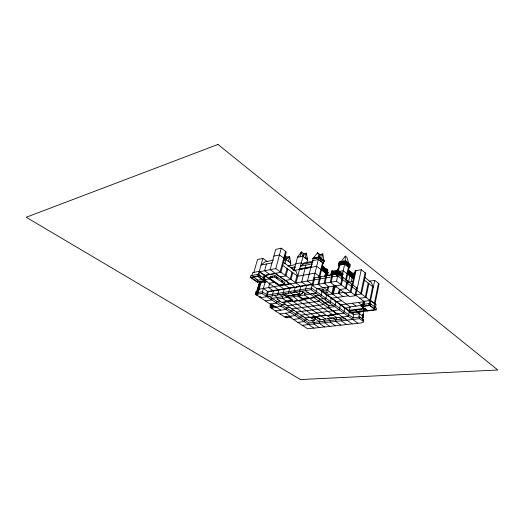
<?xml version="1.0" encoding="UTF-8"?>
<svg xmlns="http://www.w3.org/2000/svg" width="524" height="524" viewBox="0 0 524 524"><rect width="100%" height="100%" fill="white"/><g stroke="black" fill="none" stroke-linecap="round" stroke-linejoin="round"><path stroke-width="0.79" d="M345.277 261.397L345.303 256.105L347.071 257.507L348.827 264.194L349.698 264.037L350.36 264.555L349.927 266.493L349.272 267.024L344.825 263.539L340.607 264.306M357.073 311.957L362.687 316.051L362.398 318.769M333.244 285.691L333.146 286.549L334.076 287.237L336.519 286.857M327.408 274.563L327.88 272.218L327.245 271.74M365.274 308.793L350.045 310.719L349.685 312.402L350.576 313.051L376.088 309.9L376.435 308.171L370.173 303.442L361.495 304.588L361.134 306.311L367.416 310.974M378.439 283.301L374.326 303.704L371.162 301.3M374.948 303.619L374.254 307.077L375.367 307.916L376.055 304.464L370.71 300.396L363.283 301.398L362.562 304.844M374.988 304.208L379.094 283.818L374.719 280.353L369.492 281.172M374.529 308.728L374.876 306.998M368.569 305.348L368.922 303.606M369.859 300.311L372.669 286.595M369.374 303.946L370.082 300.481L337.698 275.886L259.197 289.189L258.456 288.698L257.428 288.875L256.524 292.13L256.026 291.803L255.574 293.433L257.795 294.907L256.511 295.117L255.522 294.468L255.981 292.837M374.719 280.353L370.534 300.822L369.027 301.025M370.71 300.396L370.003 303.868L371.215 304.785M376.088 309.9L369.82 305.184L370.173 303.442M362.13 318.71L363.748 310.909M362.759 314.655L363.309 314.158L362.765 316.666L362.687 316.051L363.466 316.339L362.674 317.446L362.241 317.131L362.687 316.051M362.543 318.703L362.818 317.374L362.241 317.131L362.791 316.634L363.44 316.83L363.309 314.158M362.647 319.43L363.335 316.103M260.428 297.717L311.086 289.707L358.102 323.347L362.071 322.732A3.491 1.336 12.1 0 0 363.237 321.35L362.877 321.016L363.139 319.293M362.877 321.016L359.621 318.664L359.968 316.987L353.032 317.806L311.511 287.984L267.351 295.051L262.445 291.763L258.293 292.451L257.061 291.632L256.026 291.803M362.366 306.154L362.726 304.424M363.178 304.758L363.898 301.32L355.246 294.816M363.289 306.029L363.649 304.3M365.339 296.879L368.208 283.104M364.101 304.641L364.815 301.195M368.876 283.635L366.021 297.396L359.824 298.261M358.875 317.118L360.04 311.57M360.761 293.401L365.13 272.749M331.961 274.825L330.231 282.266L349.469 296.564L355.691 295.674L361.265 269.69L355.108 270.751L352.121 284.414M352.678 319.463L353.739 314.492L318.134 288.737L318.716 288.645L322.05 291.062L321.467 291.148M354.99 295.15L356.569 287.781M354.211 276.672L354.499 275.375L353.111 275.126L353.621 275.519M352.593 284.742L350.982 292.137L344.753 293.06M352.744 285.646L356.025 270.587M352.095 310.843L350.497 311.04L349.377 310.234L350.104 306.868L323.622 287.532M349.357 311.322L348.277 316.319L320.171 319.686L315.252 316.319L315.173 316.647M351.807 275.631L352.095 274.334L352.966 274.19L353.477 274.583L353.052 276.534M344.93 308.119L343.829 313.136L337.476 313.922L328.397 307.49L334.757 306.645L335.904 301.588L341.759 300.776M352.03 275.742L352.456 273.79L351.067 273.541L350.785 274.838L351.656 274.694L351.146 274.294M351.146 281.951L352.39 276.292M352.541 276.135L352.966 274.19M352.397 277.543L352.534 276.895M352.678 276.246L353.104 274.294M350.268 291.606L351.886 284.204M353.562 276.927L353.988 274.982M347.851 281.126L346.207 288.554L339.978 289.503M349.456 273.744L349.888 271.792L349.017 271.943L348.722 273.246L349.6 273.096L349.069 272.683M349.757 274.039L350.032 272.735L348.486 271.537M349.973 274.144L350.405 272.192L349.888 271.792M348.447 282.443L350.183 274.589M350.189 275.84L350.333 275.192M350.484 274.543L350.916 272.591L350.045 272.742M351.001 274.943L351.427 272.991L350.916 272.591M351.512 275.342L351.945 273.39M348.558 265.419L348.991 263.48L347.052 262.799M345.545 280.229L348.755 265.851M348.755 267.096L348.899 266.447M349.043 265.799L349.187 265.157M340.443 304.87L339.316 309.907L300.894 315.166M353.779 277.851L347.602 273.351L347.458 274.006L353.635 278.506M349.266 265.976L349.698 264.037M346.22 280.74L349.416 266.375M347.746 273.954L347.89 273.305M347.825 273.528L348.408 270.915M345.486 288.01L347.137 280.582M348.925 273.338L349.364 271.386L348.696 270.869M346.423 263.742L346.862 261.797L345.991 261.961M347.844 264.862L348.283 262.917M336.546 317.21L335.602 321.441L341.045 325.234L346.436 324.461M303.272 299.59L292.949 301.431L303.986 299.813L303.593 299.145L326.649 315.586L337.476 313.922M343.908 263.513L344.347 261.574L343.679 261.044L342.748 261.221L342.532 263.336M341.183 276.128L341.327 275.467M343.679 261.044L343.233 262.989L344.386 262.996L344.314 262.17M341.471 276.083L341.321 276.744L342.231 277.432M341.622 275.421L342.146 273.109L340.895 273.692L342.067 273.489L342.971 274.183L342.146 273.109M342.277 274.792L341.858 276.652L342.827 273.633L341.949 273.777M344.969 262.884L342.421 274.176L342.971 274.183M344.386 262.996L344.609 260.873L345.48 260.71L344.825 263.539M342.532 274.262L343.043 273.856M339.323 289.346L338.465 293.139L343.109 296.564M341.936 277.484L342.382 276.77L340.639 284.375M345.709 263.186L346.148 261.24L345.48 260.71M339.362 293.008L340.22 289.209M343.05 277.465L341.373 284.925L316.968 288.776L312.055 285.233L318.33 259.504L323.269 263.127M338.89 273.332L339.342 271.347L338.465 271.498M340.607 262.852L340.685 263.677L340.901 261.561L341.825 261.391L341.379 263.33L342.454 262.511M338.681 276.633L339.166 274.504M339.578 273.856L340.03 271.871L339.342 271.347M341.825 261.391L342.493 261.915L342.198 263.205L341.53 262.681M340.259 274.38L340.711 272.395L339.834 272.546M343.462 263.166L343.606 262.517L344.537 262.347M340.895 274.91L341.393 272.919L340.711 272.395M315.363 296.276L328.784 305.813L328.319 307.83L296.315 312.081M326.649 315.586L326.727 315.258L331.188 318.369M336.546 272.46L336.847 271.137L336.159 270.613L335.229 270.777L334.771 272.762M331.816 293.512L333.375 286.72M336.637 272.434L337.174 270.122M338.38 265.118L338.524 264.476L344.89 263.31L349.783 267.142L349.639 267.79L344.746 263.958L338.38 265.118L339.5 265.989M330.14 303.344L331.306 298.267M337.731 270.292L339.185 263.945M336.447 276.102L336.932 273.973M332.517 294.029L334.43 285.698M338.386 274.504L337.214 273.613L337.456 272.513M337.967 270.345L338.046 270.017L336.873 270.22L336.794 270.554L337.967 270.345L338.884 271.052L338.956 270.718L338.052 269.965L337.299 273.174L331.482 274.176L331.116 273.397L331.659 271.091M339.035 264.594L338.674 263.827L339.12 261.895L339.984 261.731L339.539 263.67L340.685 263.677M339.526 264.908L339.676 264.26M339.762 263.841L339.906 263.199L340.829 263.028M339.755 265.085L338.262 271.583L343.2 270.725L353.34 278.552M339.899 264.437L340.05 263.788M333.402 293.892L334.96 287.1M338.203 272.808L338.733 270.489M339.984 261.731L340.652 262.255L340.358 263.546L339.683 263.022M355.691 295.674L336.474 281.244L338.183 273.757L313.837 277.943M293.957 269.867L294.678 266.991L295.405 267.522M331.161 282.108L332.891 274.668M333.84 272.925L334.299 270.941L333.369 271.104L332.91 273.083M335.707 272.598L336.159 270.613M320.157 319.182L319.188 323.341L324.644 327.042L329.825 326.301M320.282 319.201L320.171 319.686L316.797 317.282M327.1 290.073L327.808 287.041M325.463 299.997L326.655 294.901M331.482 274.176L331.64 273.521M328.692 286.805L327.808 290.591L321.946 291.495L320.734 296.61M331.987 273.246L332.524 270.941L333.212 271.465L333.094 271.956L332.406 271.432L331.541 271.589M331.967 274.517L332.124 273.856M332.354 274.026L332.504 273.371M317.472 317.197L317.917 318.081L318.592 317.996M327.631 274.491L328.148 272.284L327.271 271.622M319.044 318.88L319.155 318.396L318.481 318.481M319.607 319.286L319.719 318.802M324.664 276.724L326.033 270.928L325.417 270.463L325.26 271.137L326.033 269.061L325.417 268.596L324.245 268.805M325.849 272.899L326.013 272.225M282.344 302.283L309.442 320.976L314.773 320.334L315.507 317.236M304.968 317.963L315.703 316.627M325.581 276.39L326.426 272.808L327.114 272.264L321.88 268.321M325.83 275.879L324.087 283.268L328.993 286.877M326.701 274.032L327.71 269.736L326.766 269.022L325.594 269.231M325.004 283.117L326.747 275.722M327.88 272.218L327.356 274.425L325.928 274.085M322.719 266.015L323.911 266.919L323.832 267.253L322.28 266.094L323.688 266.683L322.784 269.271L323.406 269.742L323.858 269.009M324.317 270.155L324.801 268.131L324.186 267.659L323.406 269.742M325.417 268.596L324.939 270.62L324.022 270.207L324.48 269.48M324.644 270.672L324.801 269.998L324.186 269.533M318.775 277.707L322.555 262.583M303.507 299.479L314.361 297.553M326.956 272.938L321.428 269.048L321.264 269.729L326.799 273.613M317.013 288.724L315.939 293.178L297.678 295.975L301.516 298.647L308.269 297.639M319.791 276.921L318.029 284.257L322.935 287.833M323.125 263.153L319.869 276.718L315.009 273.122L297.684 276.194L282.731 265.426M302.355 298.523L303.311 299.184L314.937 297.468L315.343 295.765L319.692 295.117M308.603 324.566L308.983 322.981L269.113 296.237M308.702 317.498L310.3 317.302L310.221 317.623L282.351 298.313L283.386 294.357L284.054 294.252L283.923 294.743L284.598 294.639L284.466 295.136L285.141 295.032L285.01 295.523L285.685 295.418L285.56 295.916L286.235 295.811L286.104 296.309L286.785 296.204L286.654 296.702L287.335 296.597L287.204 297.095L291.599 300.121M322.732 265.963L321.664 269.231M318.933 284.106L320.688 276.764M321.291 259.629L321.212 259.956L322.81 253.904L319.895 254.487L317.505 252.653L313.372 258.234L314.577 257.179M311.086 289.707L312.343 284.552L307.457 281.015L311.669 263.991L312.153 264.358M318.481 259.478L318.887 257.795L323.793 261.542L323.393 263.218L318.481 259.478L312.645 260.605L313.057 258.935L318.887 257.795M319.09 257.52L319.254 256.852L324.513 260.88L324.349 261.548L319.09 257.52L312.671 258.777L312.841 258.109L319.254 256.852M312.946 285.089L314.721 277.792M312.789 260.579L311.125 267.312L299.106 269.546M308.42 292.693L304.85 293.243L304.431 294.94L336.808 317.695M297.979 295.89L277.019 299.132L277.451 297.488L274.425 295.444M305.911 265.085L301.667 281.997L306.56 285.501L305.289 290.623L314.937 297.468M299.577 291.527L300.855 286.438L275.768 268.616L259.681 271.714L258.732 275.107L260.611 276.397M306.795 262.747L307.529 259.832L306.389 253.151L303.73 253.688L301.352 251.893L297.455 257.317L294.062 270.476L293.99 269.637M299.165 295.464L300.056 290.761M299.099 295.719L299.459 294.285L294.37 290.728M305.151 258.044L306.389 253.151L302.761 256.249L297.455 257.317L298.673 256.288M295.962 282.96L303.73 253.688M293.938 292.418L295.228 287.362L270.142 269.696L275.696 249.391L281.283 248.179L286.327 251.913L280.91 272.27L264.273 275.375M282.259 302.61L292.556 300.776L293.034 301.103M300.101 256.786L301.352 251.893L302.761 256.249L307.529 259.832L306.815 257.651M295.222 282.436L296.944 275.67M292.759 272.65L291.003 279.443L285.377 280.425M294.128 269.205L293.787 270.528L316.679 266.284L329.386 275.827M288.383 293.296L289.674 288.272L284.787 284.853M287.204 297.095L287.886 296.99L288.187 295.824L299.217 294.121M288.062 297.403L288.423 295.995L299.459 294.285M290.257 278.912L292.019 272.113M287.781 269.061L285.993 275.879L280.366 276.895M269.847 278.375L279.227 284.879L284.565 283.969L284.918 282.619L275.041 275.696L270.253 276.574L269.886 277.923L270.397 278.277L269.847 278.375L270.214 277.026L270.764 276.927L270.253 276.574M290.001 265.976L290.755 263.107L289.641 256.563L287.093 257.088L284.715 255.339L285.986 259.629L284.84 263.939M282.901 294.161L284.204 289.169L264.784 275.729L265.327 275.624L264.397 279.004M282.154 282.279L282.508 280.93M288.377 261.371L289.641 256.563L285.986 259.629L283.432 260.14M285.233 275.342L287.028 268.517M272.604 307.411L272.945 306.14C271.845 306.841 274.537 305.754 272.866 306.219M273.122 306.501L273.207 306.18M277.497 295.019L278.807 290.054L265.177 280.694M281.401 281.755L281.761 280.406M277.131 278.775L277.497 277.412M271.445 308.092L270.043 307.169L270.554 305.25M280.144 271.727L285.573 251.356M271.504 305.223L271.589 304.909L269.978 305.453L271.504 305.223L273.377 306.468M317.013 257.52L319.201 257.094L319.895 254.487M269.886 277.923L274.674 277.058L275.041 275.696M276.371 278.244L276.738 276.882M271.032 299.453L271.471 297.822M272.166 295.863L273.482 290.925L268.596 287.597L269.781 283.229M272.002 277.543L272.369 276.187M266.906 296.689L268.236 291.789L312.343 284.552M275.768 268.616L281.283 248.179M266.172 296.204L267.502 291.298M255.574 293.433L256.603 293.27L257.841 294.088L261.993 293.407L265.314 281.329L266.808 281.061M263.192 279.724L263.657 278.021M263.886 278.65L264.817 275.27M263.958 280.248L264.43 278.552M264.987 280.956L265.452 279.259L258.234 274.288L250.688 275.716L250.203 277.406L257.428 282.305L264.987 280.956L257.756 275.991L250.203 277.406M265.131 281.978L265.314 281.329M256.675 292.097L257.651 289.451M256.603 293.27L257.061 291.632M257.86 288.698L259.55 282.632M258.456 288.698L257.553 291.96L256.524 292.13M258.705 288.862L260.9 280.949M257.841 294.088L261.391 281.283M266.48 263.978L264.6 270.764L269.742 274.353M263.113 278.126L264.05 274.74M258.797 276.705L259.275 275.002M257.454 281.86L263.932 280.7L257.729 276.449L251.258 277.661L257.454 281.86L257.919 280.183L262.367 279.371M257.756 275.991L258.234 274.288M258.208 274.746L259.164 271.353L265.327 275.624M259.138 271.818L262.897 258.391L267.214 261.463M253.747 272.853L257.526 259.511L262.897 258.391M251.736 275.971L252.699 272.598L259.164 271.353M287.093 257.088L285.986 259.629L290.755 263.107L290.106 260.965M341.117 261.64L345.303 256.105M335.805 285.573L334.076 287.237A3.806 2.496 -53.4 0 0 334.174 286.379M320.996 258.47L319.201 257.094L322.81 253.904L323.983 260.749M352.672 274.786L355.121 272.912L352.803 273.305L348.178 269.703M276.207 307.378L274.648 306.507M272.618 307.889L271.059 307.018L271.57 305.099L272.971 306.029M272.657 306.435L273.449 306.199M273.862 256.105L279.462 254.933L284.539 258.64M273.6 260.107L264.98 261.862L261.024 265.072L272.008 262.871M314.099 258.09L315.553 257.808M295.772 263.867L301.084 262.845L302.846 264.148L312.743 262.255M287.866 266.061L295.529 264.587M313.031 261.214L303.907 262.976L300.724 266.513L300.239 266.159L311.669 263.991M290.748 267.738L294.678 266.991M323.675 261.45L318.743 257.821M292.628 269.264L294.167 268.976M299.558 268.825L311.001 266.69M342.493 261.915L342.958 261.83M343.416 261.745L344.347 261.574M322.398 266.185L323.642 266.854M322.312 266.526L323.563 267.194M323.007 267.875L324.186 267.659M338.89 265.242L344.674 264.188L349.128 267.672M323.243 268.543L323.563 269.061M264.725 279.718L269.349 278.886M325.555 269.401L326.727 269.192L327.67 269.906M325.476 269.736L326.649 269.526L327.592 270.24M324.022 270.207L325.096 269.945M349.056 266.651L349.927 266.493L345.041 262.662L338.674 263.827L339.349 264.345M264.889 281.807L267.148 281.408M325.155 271.085L326.328 270.875M266.631 281.709L260.991 282.711L259.478 282.56L257.428 288.875M325.876 271.602L326.766 269.022L327.86 270.305L326.675 269.408M331.62 271.255L332.485 271.104L333.172 271.629M337.135 270.286L338.013 270.129L338.701 270.659M325.941 272.467L327.114 272.264M337.056 270.613L337.934 270.463L338.622 270.987L337.744 271.144M332.34 271.615L333.212 271.465M268.969 283.301L274.36 282.357M326.138 273.201L327.566 273.541M332.137 272.585L333.067 272.421M334.928 272.1L333.991 272.264L334.679 272.788M335.858 271.936L336.794 271.773M331.116 273.397L337.515 272.284L342.303 275.938M339.152 272.022L340.03 271.871M329.91 274.622L330.998 274.438L331.869 275.093M330.179 274.687L331.6 275.028M337.214 273.613L330.808 274.714L330.965 274.052L337.364 272.945L342.382 276.77M332.904 274.569L335.026 274.203M341.229 273.423L342.106 273.273L342.493 273.842M341.157 273.751L342.034 273.607L342.716 274.124L341.838 274.275M352.829 276.423L353.707 276.279L353.196 275.879M272.997 290.597L268.792 291.292L269.277 291.619M306.068 285.154L310.693 284.388L311.184 284.742M255.522 294.468L256.806 294.259M312.055 285.233L336.474 281.244M348.499 282.161L353.196 281.408M298.922 295.294L303.769 292.117L298.791 295.805L302.636 298.477M322.417 291.835L323 291.744L326.301 294.134L325.718 294.219M279.986 301.064L276.98 301.516L276.554 303.141L270.076 304.097L274.137 306.579M286.196 300.927L292.687 299.957L288.848 297.324M326.072 294.986L344.497 292.241M327.009 295.66L328.168 295.49L331.889 298.182M270.469 305.571L271.484 305.42L272.847 306.173M285.469 304.143L281.716 304.686L281.29 306.311L276.102 307.051M324.415 298.503L319.502 299.217L319.018 301.241L287.001 305.806M272.611 306.258L272.958 306.186M330.723 298.346L348.401 295.805M356.169 294.685L361.449 293.925L365.804 273.286L361.265 269.69M270.043 307.169L275.166 306.429L280.785 310.156M332.229 298.935L332.812 298.85L335.57 300.848L334.404 301.005M276.567 307.365L271.19 308.125L284.604 316.954L295.182 315.592L295.582 313.994L298.588 313.601M290.145 307.3L286.392 307.824L285.973 309.442L275.401 310.896M329.085 301.85L324.173 302.538L323.701 304.555L291.685 308.964M294.016 310.522L291.01 310.928L290.604 312.533L280.032 313.942M328.784 305.813L332.969 305.25M339.86 304.948L363.728 301.739M340.764 305.603L341.923 305.446L344.615 307.398L343.456 307.549M350.104 306.868L362.045 305.309L358.246 302.479M344.347 308.191L350.065 307.45M361.134 306.311L369.82 305.184M349.377 310.234L363.807 308.4M347.897 310.758L349.056 310.614L345.506 308.04M303.854 316.548L300.101 317.02L299.708 318.618L293.224 319.424L290.289 317.275M355.305 310.437L356.903 310.234M359.307 309.933L360.912 309.73M363.315 309.429L364.92 309.226M348.781 311.394L349.94 311.249M318.382 315.933L319.948 315.736M322.312 315.441L324.69 315.14M312.618 317.013L326.197 315.278M329.937 314.858L331.548 314.662M333.814 314.38L336.008 314.105M349.685 312.402L366.525 310.313M311.197 317.911L316.601 317.243M327.624 315.88L333.244 315.186M352.285 313.928L353.445 313.791L351.696 312.52M307.568 319.653L304.568 320.02L304.182 321.605L297.697 322.384L293.479 319.391M353.156 314.564L359.575 313.784M331.299 317.878L332 317.793M308.983 322.981L345.644 318.671M359.621 318.664L302.119 325.312L297.953 322.352M313.843 328.063L307.621 328.751L302.381 325.28M319.103 327.487L314.059 328.207L261.993 293.407M324.428 326.897L319.319 327.631L313.863 323.956L314.236 322.365L311.086 320.229M335.288 325.692L330.041 326.445L324.585 322.712L324.959 321.101L322.437 319.371M340.829 325.083L335.504 325.843L330.061 322.083L330.428 320.459L327.277 318.278M352.128 323.832L346.652 324.611L341.216 320.793L341.576 319.149L339.061 317.374M357.885 323.197L352.338 323.983L338.046 313.85M284.859 316.922L286.189 317.799L291.318 317.144L285.41 313.228M285.881 316.791L287.211 317.668M271.104 303.946L274.91 306.468M256.295 294.337L257.277 294.992M260.225 296.944L261.201 297.593M289.471 316.326L290.807 317.21M256.767 295.077L259.714 297.029M265.537 300.887L259.452 297.069L260.742 296.866L261.718 297.514M270.332 304.058L265.282 300.927L271.76 299.938L272.192 298.307L282.783 296.663L277.936 293.361M277.019 299.132L281.814 302.361L292.824 300.737L291.875 300.082M263.343 288.488L268.236 291.789M310.3 317.302L314.773 320.334M274.543 290.755L274.059 290.42L277.248 289.896L277.74 290.231M312.776 317.105L319.561 321.736M252.974 276.81L257.919 280.183M255.928 279.285L257.245 280.176M292.471 301.103L315.625 316.954M285.154 293.741L288.423 295.995M279.882 289.877L279.397 289.543L282.364 289.058L282.849 289.392M260.382 272.683L262.884 274.412M325.646 319.031L298.425 300.625L293.479 296.82L293.905 295.143L290.027 292.458M285.292 288.993L284.807 288.652L288.639 288.023L289.124 288.364M332.819 317.61L335.963 319.81M274.674 277.058L284.565 283.969M290.231 288.18L289.739 287.84L293.623 287.198L294.108 287.545M296.623 287.132L296.139 286.785L299.237 286.274L299.721 286.621M301.817 291.108L304.85 293.243M314.282 297.887L337.397 314.256M301.988 286.248L301.503 285.901L304.922 285.338L305.413 285.691M311.754 293.211L329.36 305.741M283.386 294.357L287.755 297.488M336.487 301.51L341.026 304.791M359.968 316.987L363.584 319.679A3.491 1.343 12.1 0 1 363.525 320.721M291.521 267.587L292.248 268.118M283.353 262.275L296.289 271.655L297.684 276.194M352.226 303.285L356.032 306.095M345.624 293.086L346.75 293.925M325.948 274.838L327.192 275.775M321.428 269.048L326.426 272.808M337.947 273.666L357.27 288.311M334.299 270.941L334.987 271.465M322.155 259.354L323.269 260.205M338.36 272.146L339.041 272.67M339.729 273.194L340.41 273.718M341.091 274.235L341.772 274.759M348.264 272.821L354.073 277.32M347.602 273.351L349.488 274.812M350.039 275.238L353.484 277.903M350.117 273.495L350.621 273.888M352.167 275.087L352.685 275.486M364.363 280.104L373.337 287.113L371.293 282.515L364.272 277M343.384 262.341L344.052 262.865M345.853 262.537L346.567 263.094M347.281 263.657L347.995 264.214L347.117 264.371L347.569 262.36L346.862 261.797M348.702 264.771L349.41 265.327M306.684 258.463L307.529 259.832M289.942 261.771L290.755 263.107M317.505 252.653L319.201 257.094M362.988 314.538L363.099 317.243M331.358 271.196L331.279 271.524L332.439 271.321L333.356 272.015L332.517 270.993L331.358 271.196M217.977 144.454L26.2 217.27L300.507 379.546L497.8 369.996L217.977 144.454M275.257 273.626L265.517 275.441L266.028 275.794L265.485 275.893L279.344 285.495L289.634 283.746L275.257 273.626M323.092 289.327L321.625 289.556L322.817 290.42L324.284 290.198L323.092 289.327M326.884 292.091L325.424 292.313L326.596 293.165L328.063 292.942L326.884 292.091M369.643 305.603L362.202 306.566L367.586 310.568L375.02 309.645L369.643 305.603"/></g></svg>
